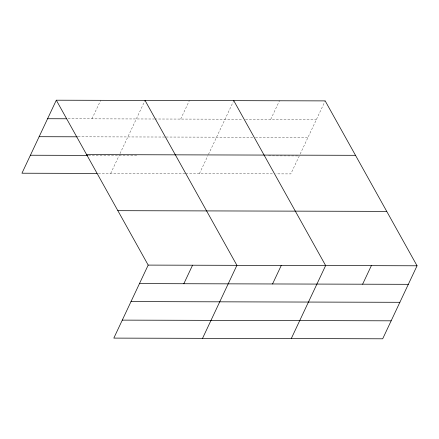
<?xml version="1.0" encoding="UTF-8"?>
<svg xmlns="http://www.w3.org/2000/svg" width="439" height="439" viewBox="0 0 439 439"><rect width="100%" height="100%" fill="white"/><g stroke="black" fill="none" stroke-linecap="round" stroke-linejoin="round"><path stroke-width="0.33" stroke-dasharray="2.19 1.65" d="M91.954 118.843L100.668 100.317M110.677 173.438L119.139 155.461M120.012 153.606L145.035 100.432M180.681 119.068L189.396 100.542M199.405 173.668L207.867 155.686M208.448 154.451L233.762 100.657M270.753 119.304L279.467 100.778M300.155 154.073L325.178 100.893M68.061 118.777L154.062 119.002M154.742 119.002L242.778 119.232M245.511 119.238L316.459 119.419M78.032 136.809L165.393 137.034M166.074 137.034L252.738 137.259M255.471 137.264L307.997 137.402M88.426 155.379L136.886 155.505M268.58 155.845L299.283 155.922L290.821 173.904L275.813 173.866M98.391 173.41L185.071 173.63M185.752 173.635L273.085 173.86"/><path stroke-width="0.66" d="M56.307 100.202L148.179 265.096L113.822 338.107L382.693 338.798L417.05 265.787L325.178 100.893L56.307 100.202L21.95 173.213L97.024 173.405M183.826 283.737L192.545 265.211M202.549 338.332L236.906 265.326L145.035 100.432M272.553 283.962L281.273 265.441M291.276 338.562L325.634 265.551L233.762 100.657M362.625 284.198L371.345 265.672M47.588 118.728L66.701 118.777M39.126 136.705L77.346 136.803M86.626 154.616L355.497 155.307M30.412 155.23L87.74 155.379M117.861 210.682L386.732 211.373M148.179 265.096L417.05 265.787M139.459 283.621L408.33 284.313M131.003 301.598L399.874 302.295M122.283 320.124L391.154 320.821"/></g></svg>
